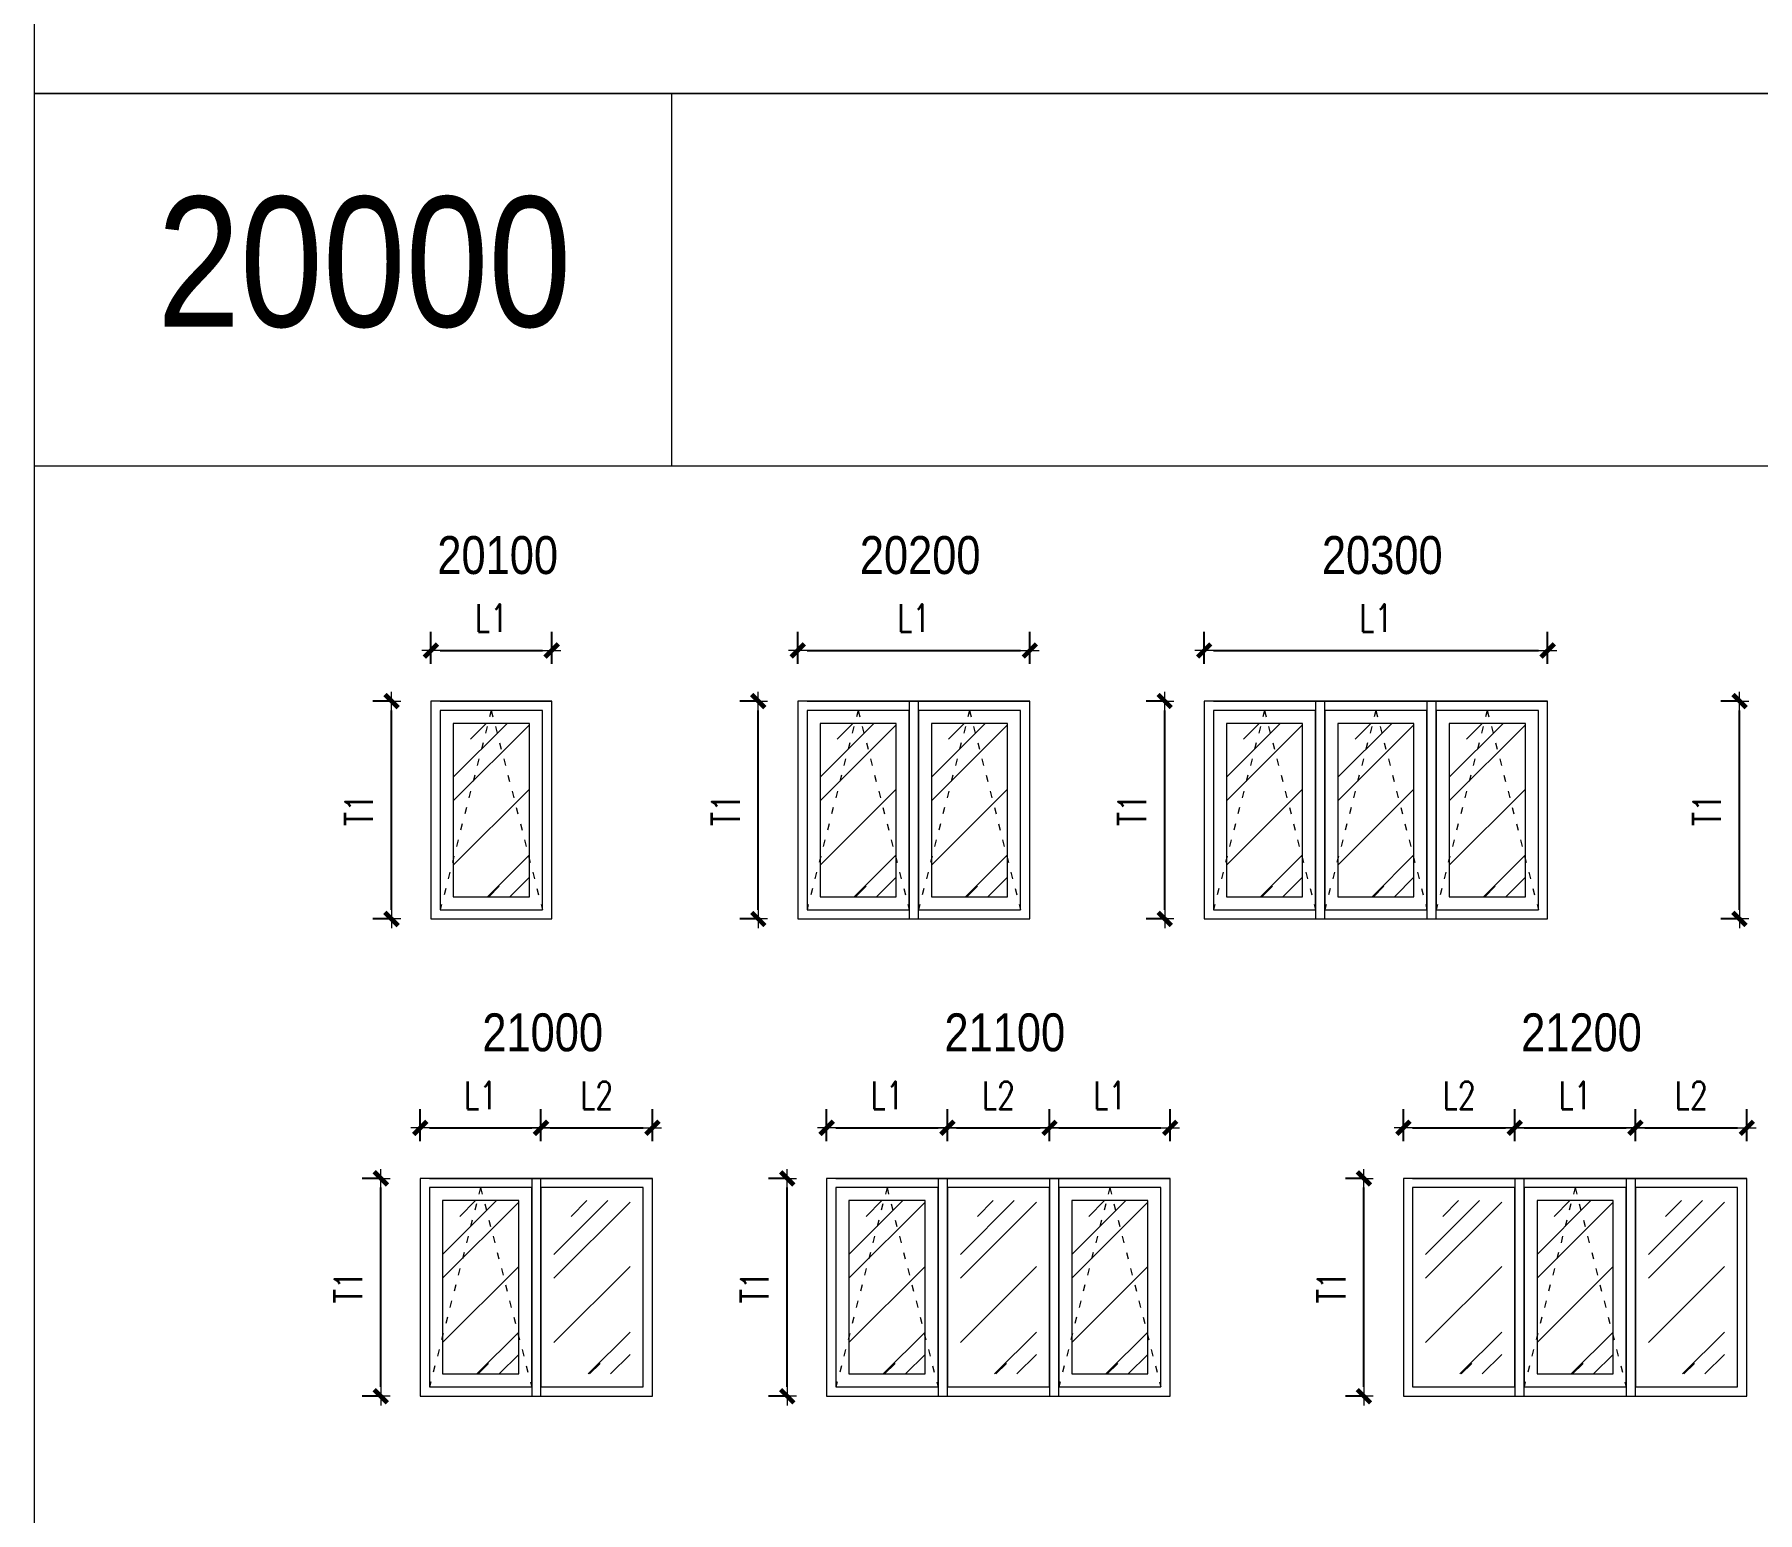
# Model space of a CAD drawing. Header units: centimetres. Extents: x 241563 to 294181, y -34797 to 61752.
# Drawn here: x 247733 to 257013, y 38182 to 46141 of the extents above; entities that cross this region are included whole.
import ezdxf

# ---------------------------------------------------------------- set-up
doc = ezdxf.new("R2010")
doc.units = ezdxf.units.CM
doc.header["$MEASUREMENT"] = 0
doc.linetypes.add('ACAD_ISO03W100', pattern=[30, 12, -18])
doc.layers.add('0.00', color=130, linetype='Continuous', lineweight=0)
doc.styles.add('ISO', font='ARIALN.TTF')
doc.styles.add('TEXT', font='simplex.shx', dxfattribs={"width": 0.75})
doc.dimstyles.new('D100B', dxfattribs={"dimscale": 100, "dimtxt": 1.5, "dimasz": 0.5, "dimexe": 1, "dimexo": 2, "dimgap": 1, "dimtad": 1, "dimdec": 0, "dimzin": 0, "dimdsep": 46, "dimtxsty": 'TEXT', "dimblk1": 'tick', "dimblk2": 'tick', "dimsah": 1, "dimcen": 0, "dimclre": 15, "dimadec": 0, "dimazin": 0, "dimtfac": 1, "dimtdec": 0, "dimtix": 1, "dimtmove": 2, "dimatfit": 3, "dimldrblk": 'tick', "dimfxl": 1, "dimtolj": 1, "dimtzin": 0, "dimarcsym": 0})

# ---------------------------------------------------------------- blocks, each defined once
blk = doc.blocks.new('tick')
for p, q in [((-1, 0), (1, 0)), ((0, 1), (0, -1))]:
    blk.add_line(p, q)
at = {"const_width": 0.5}
blk.add_lwpolyline([(-0.71, -0.71), (0.71, 0.71)], dxfattribs=at)
blk = doc.blocks.new('*D720')
at = {"layer": '0.00', "color": 15, "linetype": 'Continuous', "lineweight": -2, "ltscale": 2, "transparency": 16777216}
for p, q in [((249868.7, 42751.9), (249868.7, 42924.1)), ((250518.7, 42751.9), (250518.7, 42924.1))]:
    blk.add_line(p, q, dxfattribs=at)
at = {"layer": '0.00', "color": 0, "linetype": 'Continuous', "lineweight": -2, "ltscale": 2, "transparency": 16777216}
blk.add_line((249918.7, 42824.1), (250468.7, 42824.1), dxfattribs=at)
at = {"layer": 'Defpoints', "color": 0, "linetype": 'Continuous', "ltscale": 2, "transparency": 16777216}
for p in [(250518.7, 42824.1), (249868.7, 42551.9), (250518.7, 42551.9)]:
    blk.add_point(p, dxfattribs=at)
at = {"layer": '0.00', "color": 0, "linetype": 'Continuous', "lineweight": -2, "ltscale": 2, "transparency": 16777216, "xscale": 50, "yscale": 50, "zscale": 50, "rotation": 180}
blk.add_blockref('tick', (249868.7, 42824.1), dxfattribs=at)
at = {"layer": '0.00', "color": 0, "linetype": 'Continuous', "lineweight": -2, "ltscale": 2, "transparency": 16777216, "xscale": 50, "yscale": 50, "zscale": 50}
blk.add_blockref('tick', (250518.7, 42824.1), dxfattribs=at)
at = {"layer": '0.00', "color": 0, "linetype": 'Continuous', "ltscale": 2, "transparency": 16777216, "insert": (250193.7, 42999.1), "char_height": 150, "attachment_point": 5, "style": 'TEXT'}
blk.add_mtext('\\A1;L1', dxfattribs=at)
blk = doc.blocks.new('*D721')
at = {"layer": '0.00', "color": 15, "linetype": 'Continuous', "lineweight": -2, "ltscale": 2, "transparency": 16777216}
for p, q in [((251843.8, 42751.9), (251843.8, 42924.1)), ((253093.8, 42751.9), (253093.8, 42924.1))]:
    blk.add_line(p, q, dxfattribs=at)
at = {"layer": '0.00', "color": 0, "linetype": 'Continuous', "lineweight": -2, "ltscale": 2, "transparency": 16777216}
blk.add_line((251893.8, 42824.1), (253043.8, 42824.1), dxfattribs=at)
at = {"layer": 'Defpoints', "color": 0, "linetype": 'Continuous', "ltscale": 2, "transparency": 16777216}
for p in [(253093.8, 42824.1), (251843.8, 42551.9), (253093.8, 42551.9)]:
    blk.add_point(p, dxfattribs=at)
at = {"layer": '0.00', "color": 0, "linetype": 'Continuous', "lineweight": -2, "ltscale": 2, "transparency": 16777216, "xscale": 50, "yscale": 50, "zscale": 50, "rotation": 180}
blk.add_blockref('tick', (251843.8, 42824.1), dxfattribs=at)
at = {"layer": '0.00', "color": 0, "linetype": 'Continuous', "lineweight": -2, "ltscale": 2, "transparency": 16777216, "xscale": 50, "yscale": 50, "zscale": 50}
blk.add_blockref('tick', (253093.8, 42824.1), dxfattribs=at)
at = {"layer": '0.00', "color": 0, "linetype": 'Continuous', "ltscale": 2, "transparency": 16777216, "insert": (252468.8, 42999.1), "char_height": 150, "attachment_point": 5, "style": 'TEXT'}
blk.add_mtext('\\A1;L1', dxfattribs=at)
blk = doc.blocks.new('*D722')
at = {"layer": '0.00', "color": 15, "linetype": 'Continuous', "lineweight": -2, "ltscale": 2, "transparency": 16777216}
for p, q in [((254032.5, 42751.9), (254032.5, 42924.1)), ((255882.5, 42751.9), (255882.5, 42924.1))]:
    blk.add_line(p, q, dxfattribs=at)
at = {"layer": '0.00', "color": 0, "linetype": 'Continuous', "lineweight": -2, "ltscale": 2, "transparency": 16777216}
blk.add_line((254082.5, 42824.1), (255832.5, 42824.1), dxfattribs=at)
at = {"layer": 'Defpoints', "color": 0, "linetype": 'Continuous', "ltscale": 2, "transparency": 16777216}
for p in [(255882.5, 42824.1), (254032.5, 42551.9), (255882.5, 42551.9)]:
    blk.add_point(p, dxfattribs=at)
at = {"layer": '0.00', "color": 0, "linetype": 'Continuous', "lineweight": -2, "ltscale": 2, "transparency": 16777216, "xscale": 50, "yscale": 50, "zscale": 50, "rotation": 180}
blk.add_blockref('tick', (254032.5, 42824.1), dxfattribs=at)
at = {"layer": '0.00', "color": 0, "linetype": 'Continuous', "lineweight": -2, "ltscale": 2, "transparency": 16777216, "xscale": 50, "yscale": 50, "zscale": 50}
blk.add_blockref('tick', (255882.5, 42824.1), dxfattribs=at)
at = {"layer": '0.00', "color": 0, "linetype": 'Continuous', "ltscale": 2, "transparency": 16777216, "insert": (254957.5, 42999.1), "char_height": 150, "attachment_point": 5, "style": 'TEXT'}
blk.add_mtext('\\A1;L1', dxfattribs=at)
blk = doc.blocks.new('*D642')
at = {"layer": '0.00', "color": 15, "linetype": 'Continuous', "lineweight": -2, "ltscale": 2, "transparency": 16777216}
for p, q in [((249811, 40181.7), (249811, 40353.9)), ((250461, 40181.7), (250461, 40353.9))]:
    blk.add_line(p, q, dxfattribs=at)
at = {"layer": '0.00', "color": 0, "linetype": 'Continuous', "lineweight": -2, "ltscale": 2, "transparency": 16777216}
blk.add_line((249861, 40253.9), (250411, 40253.9), dxfattribs=at)
at = {"layer": 'Defpoints', "color": 0, "linetype": 'Continuous', "ltscale": 2, "transparency": 16777216}
for p in [(250461, 40253.9), (249811, 39981.7), (250461, 39981.7)]:
    blk.add_point(p, dxfattribs=at)
at = {"layer": '0.00', "color": 0, "linetype": 'Continuous', "lineweight": -2, "ltscale": 2, "transparency": 16777216, "xscale": 50, "yscale": 50, "zscale": 50, "rotation": 180}
blk.add_blockref('tick', (249811, 40253.9), dxfattribs=at)
at = {"layer": '0.00', "color": 0, "linetype": 'Continuous', "lineweight": -2, "ltscale": 2, "transparency": 16777216, "xscale": 50, "yscale": 50, "zscale": 50}
blk.add_blockref('tick', (250461, 40253.9), dxfattribs=at)
at = {"layer": '0.00', "color": 0, "linetype": 'Continuous', "ltscale": 2, "transparency": 16777216, "insert": (250136, 40428.9), "char_height": 150, "attachment_point": 5, "style": 'TEXT'}
blk.add_mtext('\\A1;L1', dxfattribs=at)
blk = doc.blocks.new('*D643')
at = {"layer": '0.00', "color": 15, "linetype": 'Continuous', "lineweight": -2, "ltscale": 2, "transparency": 16777216}
for p, q in [((251999.6, 40181.7), (251999.6, 40353.9)), ((252649.6, 40181.7), (252649.6, 40353.9))]:
    blk.add_line(p, q, dxfattribs=at)
at = {"layer": '0.00', "color": 0, "linetype": 'Continuous', "lineweight": -2, "ltscale": 2, "transparency": 16777216}
blk.add_line((252049.6, 40253.9), (252599.6, 40253.9), dxfattribs=at)
at = {"layer": 'Defpoints', "color": 0, "linetype": 'Continuous', "ltscale": 2, "transparency": 16777216}
for p in [(252649.6, 40253.9), (251999.6, 39981.7), (252649.6, 39981.7)]:
    blk.add_point(p, dxfattribs=at)
at = {"layer": '0.00', "color": 0, "linetype": 'Continuous', "lineweight": -2, "ltscale": 2, "transparency": 16777216, "xscale": 50, "yscale": 50, "zscale": 50, "rotation": 180}
blk.add_blockref('tick', (251999.6, 40253.9), dxfattribs=at)
at = {"layer": '0.00', "color": 0, "linetype": 'Continuous', "lineweight": -2, "ltscale": 2, "transparency": 16777216, "xscale": 50, "yscale": 50, "zscale": 50}
blk.add_blockref('tick', (252649.6, 40253.9), dxfattribs=at)
at = {"layer": '0.00', "color": 0, "linetype": 'Continuous', "ltscale": 2, "transparency": 16777216, "insert": (252324.6, 40428.9), "char_height": 150, "attachment_point": 5, "style": 'TEXT'}
blk.add_mtext('\\A1;L1', dxfattribs=at)
blk = doc.blocks.new('*D644')
at = {"layer": '0.00', "color": 15, "linetype": 'Continuous', "lineweight": -2, "ltscale": 2, "transparency": 16777216}
for p, q in [((255705.3, 40181.7), (255705.3, 40353.9)), ((256355.3, 40181.7), (256355.3, 40353.9))]:
    blk.add_line(p, q, dxfattribs=at)
at = {"layer": '0.00', "color": 0, "linetype": 'Continuous', "lineweight": -2, "ltscale": 2, "transparency": 16777216}
blk.add_line((255755.3, 40253.9), (256305.3, 40253.9), dxfattribs=at)
at = {"layer": 'Defpoints', "color": 0, "linetype": 'Continuous', "ltscale": 2, "transparency": 16777216}
for p in [(256355.3, 40253.9), (255705.3, 39981.7), (256355.3, 39981.7)]:
    blk.add_point(p, dxfattribs=at)
at = {"layer": '0.00', "color": 0, "linetype": 'Continuous', "lineweight": -2, "ltscale": 2, "transparency": 16777216, "xscale": 50, "yscale": 50, "zscale": 50, "rotation": 180}
blk.add_blockref('tick', (255705.3, 40253.9), dxfattribs=at)
at = {"layer": '0.00', "color": 0, "linetype": 'Continuous', "lineweight": -2, "ltscale": 2, "transparency": 16777216, "xscale": 50, "yscale": 50, "zscale": 50}
blk.add_blockref('tick', (256355.3, 40253.9), dxfattribs=at)
at = {"layer": '0.00', "color": 0, "linetype": 'Continuous', "ltscale": 2, "transparency": 16777216, "insert": (256030.3, 40428.9), "char_height": 150, "attachment_point": 5, "style": 'TEXT'}
blk.add_mtext('\\A1;L1', dxfattribs=at)
blk = doc.blocks.new('*D676')
at = {"layer": '0.00', "color": 15, "linetype": 'Continuous', "lineweight": -2, "ltscale": 2, "transparency": 16777216}
for p, q in [((250461, 40181.7), (250461, 40353.9)), ((251061, 40181.7), (251061, 40353.9))]:
    blk.add_line(p, q, dxfattribs=at)
at = {"layer": '0.00', "color": 0, "linetype": 'Continuous', "lineweight": -2, "ltscale": 2, "transparency": 16777216}
blk.add_line((250511, 40253.9), (251011, 40253.9), dxfattribs=at)
at = {"layer": 'Defpoints', "color": 0, "linetype": 'Continuous', "ltscale": 2, "transparency": 16777216}
for p in [(251061, 40253.9), (250461, 39981.7), (251061, 39981.7)]:
    blk.add_point(p, dxfattribs=at)
at = {"layer": '0.00', "color": 0, "linetype": 'Continuous', "lineweight": -2, "ltscale": 2, "transparency": 16777216, "xscale": 50, "yscale": 50, "zscale": 50, "rotation": 180}
blk.add_blockref('tick', (250461, 40253.9), dxfattribs=at)
at = {"layer": '0.00', "color": 0, "linetype": 'Continuous', "lineweight": -2, "ltscale": 2, "transparency": 16777216, "xscale": 50, "yscale": 50, "zscale": 50}
blk.add_blockref('tick', (251061, 40253.9), dxfattribs=at)
at = {"layer": '0.00', "color": 0, "linetype": 'Continuous', "ltscale": 2, "transparency": 16777216, "insert": (250761, 40428.9), "char_height": 150, "attachment_point": 5, "style": 'TEXT'}
blk.add_mtext('\\A1;L2', dxfattribs=at)
blk = doc.blocks.new('*D677')
at = {"layer": '0.00', "color": 15, "linetype": 'Continuous', "lineweight": -2, "ltscale": 2, "transparency": 16777216}
for p, q in [((253199.6, 40181.7), (253199.6, 40353.9)), ((253849.6, 40181.7), (253849.6, 40353.9))]:
    blk.add_line(p, q, dxfattribs=at)
at = {"layer": '0.00', "color": 0, "linetype": 'Continuous', "lineweight": -2, "ltscale": 2, "transparency": 16777216}
blk.add_line((253249.6, 40253.9), (253799.6, 40253.9), dxfattribs=at)
at = {"layer": 'Defpoints', "color": 0, "linetype": 'Continuous', "ltscale": 2, "transparency": 16777216}
for p in [(253849.6, 40253.9), (253199.6, 39981.7), (253849.6, 39981.7)]:
    blk.add_point(p, dxfattribs=at)
at = {"layer": '0.00', "color": 0, "linetype": 'Continuous', "lineweight": -2, "ltscale": 2, "transparency": 16777216, "xscale": 50, "yscale": 50, "zscale": 50, "rotation": 180}
blk.add_blockref('tick', (253199.6, 40253.9), dxfattribs=at)
at = {"layer": '0.00', "color": 0, "linetype": 'Continuous', "lineweight": -2, "ltscale": 2, "transparency": 16777216, "xscale": 50, "yscale": 50, "zscale": 50}
blk.add_blockref('tick', (253849.6, 40253.9), dxfattribs=at)
at = {"layer": '0.00', "color": 0, "linetype": 'Continuous', "ltscale": 2, "transparency": 16777216, "insert": (253524.6, 40428.9), "char_height": 150, "attachment_point": 5, "style": 'TEXT'}
blk.add_mtext('\\A1;L1', dxfattribs=at)
blk = doc.blocks.new('*D678')
at = {"layer": '0.00', "color": 15, "linetype": 'Continuous', "lineweight": -2, "ltscale": 2, "transparency": 16777216}
for p, q in [((252649.6, 40181.7), (252649.6, 40353.9)), ((253199.6, 40181.7), (253199.6, 40353.9))]:
    blk.add_line(p, q, dxfattribs=at)
at = {"layer": '0.00', "color": 0, "linetype": 'Continuous', "lineweight": -2, "ltscale": 2, "transparency": 16777216}
blk.add_line((252699.6, 40253.9), (253149.6, 40253.9), dxfattribs=at)
at = {"layer": 'Defpoints', "color": 0, "linetype": 'Continuous', "ltscale": 2, "transparency": 16777216}
for p in [(253199.6, 40253.9), (252649.6, 39981.7), (253199.6, 39981.7)]:
    blk.add_point(p, dxfattribs=at)
at = {"layer": '0.00', "color": 0, "linetype": 'Continuous', "lineweight": -2, "ltscale": 2, "transparency": 16777216, "xscale": 50, "yscale": 50, "zscale": 50, "rotation": 180}
blk.add_blockref('tick', (252649.6, 40253.9), dxfattribs=at)
at = {"layer": '0.00', "color": 0, "linetype": 'Continuous', "lineweight": -2, "ltscale": 2, "transparency": 16777216, "xscale": 50, "yscale": 50, "zscale": 50}
blk.add_blockref('tick', (253199.6, 40253.9), dxfattribs=at)
at = {"layer": '0.00', "color": 0, "linetype": 'Continuous', "ltscale": 2, "transparency": 16777216, "insert": (252924.6, 40428.9), "char_height": 150, "attachment_point": 5, "style": 'TEXT'}
blk.add_mtext('\\A1;L2', dxfattribs=at)
blk = doc.blocks.new('*D679')
at = {"layer": '0.00', "color": 15, "linetype": 'Continuous', "lineweight": -2, "ltscale": 2, "transparency": 16777216}
for p, q in [((255105.3, 40181.7), (255105.3, 40353.9)), ((255705.3, 40181.7), (255705.3, 40353.9))]:
    blk.add_line(p, q, dxfattribs=at)
at = {"layer": '0.00', "color": 0, "linetype": 'Continuous', "lineweight": -2, "ltscale": 2, "transparency": 16777216}
blk.add_line((255155.3, 40253.9), (255655.3, 40253.9), dxfattribs=at)
at = {"layer": 'Defpoints', "color": 0, "linetype": 'Continuous', "ltscale": 2, "transparency": 16777216}
for p in [(255705.3, 40253.9), (255105.3, 39981.7), (255705.3, 39981.7)]:
    blk.add_point(p, dxfattribs=at)
at = {"layer": '0.00', "color": 0, "linetype": 'Continuous', "lineweight": -2, "ltscale": 2, "transparency": 16777216, "xscale": 50, "yscale": 50, "zscale": 50, "rotation": 180}
blk.add_blockref('tick', (255105.3, 40253.9), dxfattribs=at)
at = {"layer": '0.00', "color": 0, "linetype": 'Continuous', "lineweight": -2, "ltscale": 2, "transparency": 16777216, "xscale": 50, "yscale": 50, "zscale": 50}
blk.add_blockref('tick', (255705.3, 40253.9), dxfattribs=at)
at = {"layer": '0.00', "color": 0, "linetype": 'Continuous', "ltscale": 2, "transparency": 16777216, "insert": (255405.3, 40428.9), "char_height": 150, "attachment_point": 5, "style": 'TEXT'}
blk.add_mtext('\\A1;L2', dxfattribs=at)
blk = doc.blocks.new('*D680')
at = {"layer": '0.00', "color": 15, "linetype": 'Continuous', "lineweight": -2, "ltscale": 2, "transparency": 16777216}
for p, q in [((256355.3, 40181.7), (256355.3, 40353.9)), ((256955.3, 40181.7), (256955.3, 40353.9))]:
    blk.add_line(p, q, dxfattribs=at)
at = {"layer": '0.00', "color": 0, "linetype": 'Continuous', "lineweight": -2, "ltscale": 2, "transparency": 16777216}
blk.add_line((256405.3, 40253.9), (256905.3, 40253.9), dxfattribs=at)
at = {"layer": 'Defpoints', "color": 0, "linetype": 'Continuous', "ltscale": 2, "transparency": 16777216}
for p in [(256955.3, 40253.9), (256355.3, 39981.7), (256955.3, 39981.7)]:
    blk.add_point(p, dxfattribs=at)
at = {"layer": '0.00', "color": 0, "linetype": 'Continuous', "lineweight": -2, "ltscale": 2, "transparency": 16777216, "xscale": 50, "yscale": 50, "zscale": 50, "rotation": 180}
blk.add_blockref('tick', (256355.3, 40253.9), dxfattribs=at)
at = {"layer": '0.00', "color": 0, "linetype": 'Continuous', "lineweight": -2, "ltscale": 2, "transparency": 16777216, "xscale": 50, "yscale": 50, "zscale": 50}
blk.add_blockref('tick', (256955.3, 40253.9), dxfattribs=at)
at = {"layer": '0.00', "color": 0, "linetype": 'Continuous', "ltscale": 2, "transparency": 16777216, "insert": (256655.3, 40428.9), "char_height": 150, "attachment_point": 5, "style": 'TEXT'}
blk.add_mtext('\\A1;L2', dxfattribs=at)
blk = doc.blocks.new('*D693')
at = {"layer": '0.00', "color": 15, "linetype": 'Continuous', "lineweight": -2, "ltscale": 2, "transparency": 16777216}
for p, q in [((249668.7, 42551.9), (249556.3, 42551.9)), ((249668.7, 41378.5), (249556.3, 41378.5))]:
    blk.add_line(p, q, dxfattribs=at)
at = {"layer": '0.00', "color": 0, "linetype": 'Continuous', "lineweight": -2, "ltscale": 2, "transparency": 16777216}
blk.add_line((249656.3, 41428.5), (249656.3, 42501.9), dxfattribs=at)
at = {"layer": 'Defpoints', "color": 0, "linetype": 'Continuous', "ltscale": 2, "transparency": 16777216}
for p in [(249656.3, 42551.9), (249868.7, 42551.9), (249868.7, 41378.5)]:
    blk.add_point(p, dxfattribs=at)
at = {"layer": '0.00', "color": 0, "linetype": 'Continuous', "lineweight": -2, "ltscale": 2, "transparency": 16777216, "xscale": 50, "yscale": 50, "zscale": 50}
for p, rotation in [((249656.3, 42551.9), 90), ((249656.3, 41378.5), 270)]:
    blk.add_blockref('tick', p, dxfattribs=dict(at, rotation=rotation))
at = {"layer": '0.00', "color": 0, "linetype": 'Continuous', "ltscale": 2, "transparency": 16777216, "insert": (249481.3, 41965.2), "char_height": 150, "attachment_point": 5, "rotation": 90, "style": 'TEXT'}
blk.add_mtext('\\A1;T1', dxfattribs=at)
blk = doc.blocks.new('*D694')
at = {"layer": '0.00', "color": 15, "linetype": 'Continuous', "lineweight": -2, "ltscale": 2, "transparency": 16777216}
for p, q in [((251643.8, 42551.9), (251531.5, 42551.9)), ((251643.8, 41378.5), (251531.5, 41378.5))]:
    blk.add_line(p, q, dxfattribs=at)
at = {"layer": '0.00', "color": 0, "linetype": 'Continuous', "lineweight": -2, "ltscale": 2, "transparency": 16777216}
blk.add_line((251631.5, 41428.5), (251631.5, 42501.9), dxfattribs=at)
at = {"layer": 'Defpoints', "color": 0, "linetype": 'Continuous', "ltscale": 2, "transparency": 16777216}
for p in [(251631.5, 42551.9), (251843.8, 42551.9), (251843.8, 41378.5)]:
    blk.add_point(p, dxfattribs=at)
at = {"layer": '0.00', "color": 0, "linetype": 'Continuous', "lineweight": -2, "ltscale": 2, "transparency": 16777216, "xscale": 50, "yscale": 50, "zscale": 50}
for p, rotation in [((251631.5, 42551.9), 90), ((251631.5, 41378.5), 270)]:
    blk.add_blockref('tick', p, dxfattribs=dict(at, rotation=rotation))
at = {"layer": '0.00', "color": 0, "linetype": 'Continuous', "ltscale": 2, "transparency": 16777216, "insert": (251456.5, 41965.2), "char_height": 150, "attachment_point": 5, "rotation": 90, "style": 'TEXT'}
blk.add_mtext('\\A1;T1', dxfattribs=at)
blk = doc.blocks.new('*D695')
at = {"layer": '0.00', "color": 15, "linetype": 'Continuous', "lineweight": -2, "ltscale": 2, "transparency": 16777216}
for p, q in [((253832.5, 42551.9), (253720.1, 42551.9)), ((253832.5, 41378.5), (253720.1, 41378.5))]:
    blk.add_line(p, q, dxfattribs=at)
at = {"layer": '0.00', "color": 0, "linetype": 'Continuous', "lineweight": -2, "ltscale": 2, "transparency": 16777216}
blk.add_line((253820.1, 41428.5), (253820.1, 42501.9), dxfattribs=at)
at = {"layer": 'Defpoints', "color": 0, "linetype": 'Continuous', "ltscale": 2, "transparency": 16777216}
for p in [(253820.1, 42551.9), (254032.5, 42551.9), (254032.5, 41378.5)]:
    blk.add_point(p, dxfattribs=at)
at = {"layer": '0.00', "color": 0, "linetype": 'Continuous', "lineweight": -2, "ltscale": 2, "transparency": 16777216, "xscale": 50, "yscale": 50, "zscale": 50}
for p, rotation in [((253820.1, 42551.9), 90), ((253820.1, 41378.5), 270)]:
    blk.add_blockref('tick', p, dxfattribs=dict(at, rotation=rotation))
at = {"layer": '0.00', "color": 0, "linetype": 'Continuous', "ltscale": 2, "transparency": 16777216, "insert": (253645.1, 41965.2), "char_height": 150, "attachment_point": 5, "rotation": 90, "style": 'TEXT'}
blk.add_mtext('\\A1;T1', dxfattribs=at)
blk = doc.blocks.new('*D696')
at = {"layer": '0.00', "color": 15, "linetype": 'Continuous', "lineweight": -2, "ltscale": 2, "transparency": 16777216}
for p, q in [((256927.9, 42551.9), (256815.5, 42551.9)), ((256927.9, 41378.5), (256815.5, 41378.5))]:
    blk.add_line(p, q, dxfattribs=at)
at = {"layer": '0.00', "color": 0, "linetype": 'Continuous', "lineweight": -2, "ltscale": 2, "transparency": 16777216}
blk.add_line((256915.5, 41428.5), (256915.5, 42501.9), dxfattribs=at)
at = {"layer": 'Defpoints', "color": 0, "linetype": 'Continuous', "ltscale": 2, "transparency": 16777216}
for p in [(256915.5, 42551.9), (257127.9, 42551.9), (257127.9, 41378.5)]:
    blk.add_point(p, dxfattribs=at)
at = {"layer": '0.00', "color": 0, "linetype": 'Continuous', "lineweight": -2, "ltscale": 2, "transparency": 16777216, "xscale": 50, "yscale": 50, "zscale": 50}
for p, rotation in [((256915.5, 42551.9), 90), ((256915.5, 41378.5), 270)]:
    blk.add_blockref('tick', p, dxfattribs=dict(at, rotation=rotation))
at = {"layer": '0.00', "color": 0, "linetype": 'Continuous', "ltscale": 2, "transparency": 16777216, "insert": (256740.5, 41965.2), "char_height": 150, "attachment_point": 5, "rotation": 90, "style": 'TEXT'}
blk.add_mtext('\\A1;T1', dxfattribs=at)
blk = doc.blocks.new('*D706')
at = {"layer": '0.00', "color": 15, "linetype": 'Continuous', "lineweight": -2, "ltscale": 2, "transparency": 16777216}
for p, q in [((254905.3, 39981.7), (254792.9, 39981.7)), ((254905.3, 38808.3), (254792.9, 38808.3))]:
    blk.add_line(p, q, dxfattribs=at)
at = {"layer": '0.00', "color": 0, "linetype": 'Continuous', "lineweight": -2, "ltscale": 2, "transparency": 16777216}
blk.add_line((254892.9, 38858.3), (254892.9, 39931.7), dxfattribs=at)
at = {"layer": 'Defpoints', "color": 0, "linetype": 'Continuous', "ltscale": 2, "transparency": 16777216}
for p in [(254892.9, 39981.7), (255105.3, 39981.7), (255105.3, 38808.3)]:
    blk.add_point(p, dxfattribs=at)
at = {"layer": '0.00', "color": 0, "linetype": 'Continuous', "lineweight": -2, "ltscale": 2, "transparency": 16777216, "xscale": 50, "yscale": 50, "zscale": 50}
for p, rotation in [((254892.9, 39981.7), 90), ((254892.9, 38808.3), 270)]:
    blk.add_blockref('tick', p, dxfattribs=dict(at, rotation=rotation))
at = {"layer": '0.00', "color": 0, "linetype": 'Continuous', "ltscale": 2, "transparency": 16777216, "insert": (254717.9, 39395), "char_height": 150, "attachment_point": 5, "rotation": 90, "style": 'TEXT'}
blk.add_mtext('\\A1;T1', dxfattribs=at)
blk = doc.blocks.new('*D707')
at = {"layer": '0.00', "color": 15, "linetype": 'Continuous', "lineweight": -2, "ltscale": 2, "transparency": 16777216}
for p, q in [((251799.6, 39981.7), (251687.3, 39981.7)), ((251799.6, 38808.3), (251687.3, 38808.3))]:
    blk.add_line(p, q, dxfattribs=at)
at = {"layer": '0.00', "color": 0, "linetype": 'Continuous', "lineweight": -2, "ltscale": 2, "transparency": 16777216}
blk.add_line((251787.3, 38858.3), (251787.3, 39931.7), dxfattribs=at)
at = {"layer": 'Defpoints', "color": 0, "linetype": 'Continuous', "ltscale": 2, "transparency": 16777216}
for p in [(251787.3, 39981.7), (251999.6, 39981.7), (251999.6, 38808.3)]:
    blk.add_point(p, dxfattribs=at)
at = {"layer": '0.00', "color": 0, "linetype": 'Continuous', "lineweight": -2, "ltscale": 2, "transparency": 16777216, "xscale": 50, "yscale": 50, "zscale": 50}
for p, rotation in [((251787.3, 39981.7), 90), ((251787.3, 38808.3), 270)]:
    blk.add_blockref('tick', p, dxfattribs=dict(at, rotation=rotation))
at = {"layer": '0.00', "color": 0, "linetype": 'Continuous', "ltscale": 2, "transparency": 16777216, "insert": (251612.3, 39395), "char_height": 150, "attachment_point": 5, "rotation": 90, "style": 'TEXT'}
blk.add_mtext('\\A1;T1', dxfattribs=at)
blk = doc.blocks.new('*D708')
at = {"layer": '0.00', "color": 15, "linetype": 'Continuous', "lineweight": -2, "ltscale": 2, "transparency": 16777216}
for p, q in [((249611, 39981.7), (249498.6, 39981.7)), ((249611, 38808.3), (249498.6, 38808.3))]:
    blk.add_line(p, q, dxfattribs=at)
at = {"layer": '0.00', "color": 0, "linetype": 'Continuous', "lineweight": -2, "ltscale": 2, "transparency": 16777216}
blk.add_line((249598.6, 38858.3), (249598.6, 39931.7), dxfattribs=at)
at = {"layer": 'Defpoints', "color": 0, "linetype": 'Continuous', "ltscale": 2, "transparency": 16777216}
for p in [(249598.6, 39981.7), (249811, 39981.7), (249811, 38808.3)]:
    blk.add_point(p, dxfattribs=at)
at = {"layer": '0.00', "color": 0, "linetype": 'Continuous', "lineweight": -2, "ltscale": 2, "transparency": 16777216, "xscale": 50, "yscale": 50, "zscale": 50}
for p, rotation in [((249598.6, 39981.7), 90), ((249598.6, 38808.3), 270)]:
    blk.add_blockref('tick', p, dxfattribs=dict(at, rotation=rotation))
at = {"layer": '0.00', "color": 0, "linetype": 'Continuous', "ltscale": 2, "transparency": 16777216, "insert": (249423.6, 39395), "char_height": 150, "attachment_point": 5, "rotation": 90, "style": 'TEXT'}
blk.add_mtext('\\A1;T1', dxfattribs=at)

msp = doc.modelspace()

# ---------------------------------------------------------------- hatches: boundary and pattern name
at = {"layer": '0.00', "linetype": 'Continuous', "ltscale": 2}
h = msp.add_hatch(dxfattribs=at)
h.set_pattern_fill('AR-RROOF', color=4, scale=500, angle=45)
h.set_pattern_definition([(45, (-5312.56, 23593.9), (424.2641, 1131.37085), [7500, -1000, 2500, -500]), (45, (-5019.1, 24240.9), (-823.7794, 116.6726), [1500, -165, 3000, -375]), (45, (-5436.3, 24071.2), (1601.59686, 2075.3584), [4000, -700, 2000, -500])])
h.paths.add_polyline_path([(250398.7, 42431.9), (249988.7, 42431.9), (249988.7, 41498.5), (250398.7, 41498.5)])
h = msp.add_hatch(dxfattribs=at)
h.set_pattern_fill('AR-RROOF', color=4, scale=500, angle=45)
h.set_pattern_definition([(45, (-3337.4, 23593.9), (424.2641, 1131.37085), [7500, -1000, 2500, -500]), (45, (-3043.94, 24240.9), (-823.7794, 116.6726), [1500, -165, 3000, -375]), (45, (-3461.13, 24071.2), (1601.59686, 2075.3584), [4000, -700, 2000, -500])])
h.paths.add_polyline_path([(252373.8, 42431.9), (251963.8, 42431.9), (251963.8, 41498.5), (252373.8, 41498.5)])
h = msp.add_hatch(dxfattribs=at)
h.set_pattern_fill('AR-RROOF', color=4, scale=500, angle=45)
h.set_pattern_definition([(45, (-2737.4, 23593.9), (424.2641, 1131.37085), [7500, -1000, 2500, -500]), (45, (-2443.94, 24240.9), (-823.7794, 116.6726), [1500, -165, 3000, -375]), (45, (-2861.13, 24071.2), (1601.59686, 2075.3584), [4000, -700, 2000, -500])])
h.paths.add_polyline_path([(252973.8, 42431.9), (252563.8, 42431.9), (252563.8, 41498.5), (252973.8, 41498.5)])
h = msp.add_hatch(dxfattribs=at)
h.set_pattern_fill('AR-RROOF', color=4, scale=500, angle=45)
h.set_pattern_definition([(45, (-1148.76, 23593.9), (424.2641, 1131.37085), [7500, -1000, 2500, -500]), (45, (-855.3, 24240.9), (-823.7794, 116.6726), [1500, -165, 3000, -375]), (45, (-1272.5, 24071.2), (1601.59686, 2075.3584), [4000, -700, 2000, -500])])
h.paths.add_polyline_path([(254562.5, 42431.9), (254152.5, 42431.9), (254152.5, 41498.5), (254562.5, 41498.5)])
h = msp.add_hatch(dxfattribs=at)
h.set_pattern_fill('AR-RROOF', color=4, scale=500, angle=45)
h.set_pattern_definition([(45, (-548.76, 23593.9), (424.2641, 1131.37085), [7500, -1000, 2500, -500]), (45, (-255.3, 24240.9), (-823.7794, 116.6726), [1500, -165, 3000, -375]), (45, (-672.5, 24071.2), (1601.59686, 2075.3584), [4000, -700, 2000, -500])])
h.paths.add_polyline_path([(255162.5, 42431.9), (254752.5, 42431.9), (254752.5, 41498.5), (255162.5, 41498.5)])
h = msp.add_hatch(dxfattribs=at)
h.set_pattern_fill('AR-RROOF', color=4, scale=500, angle=45)
h.set_pattern_definition([(45, (51.24, 23593.9), (424.2641, 1131.37085), [7500, -1000, 2500, -500]), (45, (344.7, 24240.9), (-823.7794, 116.6726), [1500, -165, 3000, -375]), (45, (-72.5, 24071.2), (1601.59686, 2075.3584), [4000, -700, 2000, -500])])
h.paths.add_polyline_path([(255762.5, 42431.9), (255352.5, 42431.9), (255352.5, 41498.5), (255762.5, 41498.5)])
h = msp.add_hatch(dxfattribs=at)
h.set_pattern_fill('AR-RROOF', color=4, scale=500, angle=45)
h.set_pattern_definition([(45, (-5370.23, 21023.67), (424.2641, 1131.37085), [7500, -1000, 2500, -500]), (45, (-5076.8, 21670.7), (-823.7794, 116.6726), [1500, -165, 3000, -375]), (45, (-5493.97, 21500.96), (1601.59686, 2075.3584), [4000, -700, 2000, -500])])
h.paths.add_polyline_path([(250341, 39861.7), (249931, 39861.7), (249931, 38928.3), (250341, 38928.3)])
h = msp.add_hatch(dxfattribs=at)
h.set_pattern_fill('AR-RROOF', color=4, scale=500, angle=45)
h.set_pattern_definition([(45, (-4770.23, 21023.67), (424.2641, 1131.37085), [7500, -1000, 2500, -500]), (45, (-4476.8, 21670.7), (-823.7794, 116.6726), [1500, -165, 3000, -375]), (45, (-4893.97, 21500.96), (1601.59686, 2075.3584), [4000, -700, 2000, -500])])
h.paths.add_polyline_path([(250941, 39861.7), (250531, 39861.7), (250531, 38928.3), (250941, 38928.3)])
h = msp.add_hatch(dxfattribs=at)
h.set_pattern_fill('AR-RROOF', color=4, scale=500, angle=45)
h.set_pattern_definition([(45, (-3181.6, 21023.67), (424.2641, 1131.37085), [7500, -1000, 2500, -500]), (45, (-2888.15, 21670.7), (-823.7794, 116.6726), [1500, -165, 3000, -375]), (45, (-3305.34, 21500.96), (1601.59686, 2075.3584), [4000, -700, 2000, -500])])
h.paths.add_polyline_path([(252529.6, 39861.7), (252119.6, 39861.7), (252119.6, 38928.3), (252529.6, 38928.3)])
h = msp.add_hatch(dxfattribs=at)
h.set_pattern_fill('AR-RROOF', color=4, scale=500, angle=45)
h.set_pattern_definition([(45, (-2581.6, 21023.67), (424.2641, 1131.37085), [7500, -1000, 2500, -500]), (45, (-2288.15, 21670.7), (-823.7794, 116.6726), [1500, -165, 3000, -375]), (45, (-2705.34, 21500.96), (1601.59686, 2075.3584), [4000, -700, 2000, -500])])
h.paths.add_polyline_path([(253129.6, 39861.7), (252719.6, 39861.7), (252719.6, 38928.3), (253129.6, 38928.3)])
h = msp.add_hatch(dxfattribs=at)
h.set_pattern_fill('AR-RROOF', color=4, scale=500, angle=45)
h.set_pattern_definition([(45, (-1981.6, 21023.67), (424.2641, 1131.37085), [7500, -1000, 2500, -500]), (45, (-1688.15, 21670.7), (-823.7794, 116.6726), [1500, -165, 3000, -375]), (45, (-2105.34, 21500.96), (1601.59686, 2075.3584), [4000, -700, 2000, -500])])
h.paths.add_polyline_path([(253729.6, 39861.7), (253319.6, 39861.7), (253319.6, 38928.3), (253729.6, 38928.3)])
h = msp.add_hatch(dxfattribs=at)
h.set_pattern_fill('AR-RROOF', color=4, scale=500, angle=45)
h.set_pattern_definition([(45, (-75.9, 21023.67), (424.2641, 1131.37085), [7500, -1000, 2500, -500]), (45, (217.54, 21670.7), (-823.7794, 116.6726), [1500, -165, 3000, -375]), (45, (-199.65, 21500.96), (1601.59686, 2075.3584), [4000, -700, 2000, -500])])
h.paths.add_polyline_path([(255635.3, 39861.7), (255225.3, 39861.7), (255225.3, 38928.3), (255635.3, 38928.3)])
h = msp.add_hatch(dxfattribs=at)
h.set_pattern_fill('AR-RROOF', color=4, scale=500, angle=45)
h.set_pattern_definition([(45, (524.1, 21023.67), (424.2641, 1131.37085), [7500, -1000, 2500, -500]), (45, (817.54, 21670.7), (-823.7794, 116.6726), [1500, -165, 3000, -375]), (45, (400.35, 21500.96), (1601.59686, 2075.3584), [4000, -700, 2000, -500])])
h.paths.add_polyline_path([(256235.3, 39861.7), (255825.3, 39861.7), (255825.3, 38928.3), (256235.3, 38928.3)])
h = msp.add_hatch(dxfattribs=at)
h.set_pattern_fill('AR-RROOF', color=4, scale=500, angle=45)
h.set_pattern_definition([(45, (1124.1, 21023.67), (424.2641, 1131.37085), [7500, -1000, 2500, -500]), (45, (1417.54, 21670.7), (-823.7794, 116.6726), [1500, -165, 3000, -375]), (45, (1000.35, 21500.96), (1601.59686, 2075.3584), [4000, -700, 2000, -500])])
h.paths.add_polyline_path([(256835.3, 39861.7), (256425.3, 39861.7), (256425.3, 38928.3), (256835.3, 38928.3)])

# ---------------------------------------------------------------- linework, layer by layer
at = {"layer": '0.00', "color": 40, "linetype": 'Continuous', "ltscale": 2, "true_color": 0xf8d731}
for p, q in [((249918.7, 42551.9), (250518.7, 42551.9)), ((251893.8, 42551.9), (252493.8, 42551.9)), ((252493.8, 42551.9), (253093.8, 42551.9)), ((254082.5, 42551.9), (254682.5, 42551.9)), ((254682.5, 42551.9), (255282.5, 42551.9)), ((255282.5, 42551.9), (255882.5, 42551.9)), ((249861, 39981.7), (250461, 39981.7)), ((250461, 39981.7), (251061, 39981.7)), ((252049.6, 39981.7), (252649.6, 39981.7)), ((252649.6, 39981.7), (253249.6, 39981.7)), ((253249.6, 39981.7), (253849.6, 39981.7)), ((255155.3, 39981.7), (255755.3, 39981.7)), ((255755.3, 39981.7), (256355.3, 39981.7)), ((256355.3, 39981.7), (256955.3, 39981.7))]:
    msp.add_line(p, q, dxfattribs=at)
for points in [[(247733.3, 61752.2), (288740.3, 61752.2), (288740.3, 45822.8), (247733.3, 45822.8)], [(250518.7, 42551.9), (249868.7, 42551.9), (249868.7, 41378.5), (250518.7, 41378.5)], [(250468.7, 42501.9), (249918.7, 42501.9), (249918.7, 41428.5), (250468.7, 41428.5)], [(252493.8, 42551.9), (251843.8, 42551.9), (251843.8, 41378.5), (252493.8, 41378.5)], [(252443.8, 42501.9), (251893.8, 42501.9), (251893.8, 41428.5), (252443.8, 41428.5)], [(253093.8, 42551.9), (252443.8, 42551.9), (252443.8, 41378.5), (253093.8, 41378.5)], [(253043.8, 42501.9), (252493.8, 42501.9), (252493.8, 41428.5), (253043.8, 41428.5)], [(254682.5, 42551.9), (254032.5, 42551.9), (254032.5, 41378.5), (254682.5, 41378.5)], [(254632.5, 42501.9), (254082.5, 42501.9), (254082.5, 41428.5), (254632.5, 41428.5)], [(255282.5, 42551.9), (254632.5, 42551.9), (254632.5, 41378.5), (255282.5, 41378.5)], [(255232.5, 42501.9), (254682.5, 42501.9), (254682.5, 41428.5), (255232.5, 41428.5)], [(255882.5, 42551.9), (255232.5, 42551.9), (255232.5, 41378.5), (255882.5, 41378.5)], [(255832.5, 42501.9), (255282.5, 42501.9), (255282.5, 41428.5), (255832.5, 41428.5)], [(250398.7, 42431.9), (249988.7, 42431.9), (249988.7, 41498.5), (250398.7, 41498.5)], [(252373.8, 42431.9), (251963.8, 42431.9), (251963.8, 41498.5), (252373.8, 41498.5)], [(252973.8, 42431.9), (252563.8, 42431.9), (252563.8, 41498.5), (252973.8, 41498.5)], [(254562.5, 42431.9), (254152.5, 42431.9), (254152.5, 41498.5), (254562.5, 41498.5)], [(255162.5, 42431.9), (254752.5, 42431.9), (254752.5, 41498.5), (255162.5, 41498.5)], [(255762.5, 42431.9), (255352.5, 42431.9), (255352.5, 41498.5), (255762.5, 41498.5)], [(250461, 39981.7), (249811, 39981.7), (249811, 38808.3), (250461, 38808.3)], [(250411, 39931.7), (249861, 39931.7), (249861, 38858.3), (250411, 38858.3)], [(251061, 39981.7), (250411, 39981.7), (250411, 38808.3), (251061, 38808.3)], [(251011, 39931.7), (250461, 39931.7), (250461, 38858.3), (251011, 38858.3)], [(252649.6, 39981.7), (251999.6, 39981.7), (251999.6, 38808.3), (252649.6, 38808.3)], [(252599.6, 39931.7), (252049.6, 39931.7), (252049.6, 38858.3), (252599.6, 38858.3)], [(253249.6, 39981.7), (252599.6, 39981.7), (252599.6, 38808.3), (253249.6, 38808.3)], [(253199.6, 39931.7), (252649.6, 39931.7), (252649.6, 38858.3), (253199.6, 38858.3)], [(253849.6, 39981.7), (253199.6, 39981.7), (253199.6, 38808.3), (253849.6, 38808.3)], [(253799.6, 39931.7), (253249.6, 39931.7), (253249.6, 38858.3), (253799.6, 38858.3)], [(255755.3, 39981.7), (255105.3, 39981.7), (255105.3, 38808.3), (255755.3, 38808.3)], [(255705.3, 39931.7), (255155.3, 39931.7), (255155.3, 38858.3), (255705.3, 38858.3)], [(256355.3, 39981.7), (255705.3, 39981.7), (255705.3, 38808.3), (256355.3, 38808.3)], [(256305.3, 39931.7), (255755.3, 39931.7), (255755.3, 38858.3), (256305.3, 38858.3)], [(256955.3, 39981.7), (256305.3, 39981.7), (256305.3, 38808.3), (256955.3, 38808.3)], [(256905.3, 39931.7), (256355.3, 39931.7), (256355.3, 38858.3), (256905.3, 38858.3)], [(250341, 39861.7), (249931, 39861.7), (249931, 38928.3), (250341, 38928.3)], [(252529.6, 39861.7), (252119.6, 39861.7), (252119.6, 38928.3), (252529.6, 38928.3)], [(253729.6, 39861.7), (253319.6, 39861.7), (253319.6, 38928.3), (253729.6, 38928.3)], [(256235.3, 39861.7), (255825.3, 39861.7), (255825.3, 38928.3), (256235.3, 38928.3)]]:
    msp.add_lwpolyline(points, close=True, dxfattribs=at)
at = {"layer": '0.00', "color": 6, "linetype": 'Continuous', "ltscale": 2}
for points in [[(247733.3, 45822.8), (274707.4, 45822.8), (274707.4, 23609.2), (247733.3, 23609.2)], [(247733.3, 45822.8), (274707.4, 45822.8), (274707.4, 43817.3), (247733.3, 43817.3)], [(247733.3, 45822.8), (251163.3, 45822.8), (251163.3, 43817.3), (247733.3, 43817.3)]]:
    msp.add_lwpolyline(points, close=True, dxfattribs=at)
at = {"layer": '0.00', "color": 40, "linetype": 'ACAD_ISO03W100', "ltscale": 3, "true_color": 0xf8d731}
for points in [[(250193.7, 42501.9), (249918.7, 41428.5)], [(250193.7, 42501.9), (250468.7, 41428.5)], [(252168.8, 42501.9), (251893.8, 41428.5)], [(252168.8, 42501.9), (252443.8, 41428.5)], [(252768.8, 42501.9), (252493.8, 41428.5)], [(252768.8, 42501.9), (253043.8, 41428.5)], [(254357.5, 42501.9), (254082.5, 41428.5)], [(254357.5, 42501.9), (254632.5, 41428.5)], [(254957.5, 42501.9), (254682.5, 41428.5)], [(254957.5, 42501.9), (255232.5, 41428.5)], [(255557.5, 42501.9), (255282.5, 41428.5)], [(255557.5, 42501.9), (255832.5, 41428.5)], [(250136, 39931.7), (249861, 38858.3)], [(250136, 39931.7), (250411, 38858.3)], [(252324.6, 39931.7), (252049.6, 38858.3)], [(252324.6, 39931.7), (252599.6, 38858.3)], [(253524.6, 39931.7), (253249.6, 38858.3)], [(253524.6, 39931.7), (253799.6, 38858.3)], [(256030.3, 39931.7), (255755.3, 38858.3)], [(256030.3, 39931.7), (256305.3, 38858.3)]]:
    msp.add_lwpolyline(points, dxfattribs=at)

# ---------------------------------------------------------------- texts
at = {"layer": '0.00', "color": 6, "linetype": 'Continuous', "insert": (248394.6, 45267.8), "char_height": 700, "width": 604.134, "attachment_point": 1, "style": 'ISO'}
msp.add_mtext('20000', dxfattribs=at)
at = {"layer": '0.00', "color": 40, "linetype": 'Continuous', "true_color": 0xf8d731, "char_height": 204.1, "width": 604.134, "attachment_point": 1, "style": 'ISO'}
for s, insert in [('20100', (249903, 43440.2)), ('20200', (252178.1, 43440.2)), ('20300', (254666.8, 43440.2)), ('21000', (250145.3, 40870)), ('21100', (252633.9, 40870)), ('21200', (255739.6, 40870))]:
    msp.add_mtext(s, dxfattribs=dict(at, insert=insert))

# ---------------------------------------------------------------- dimensions: what is measured, and where the dimension line sits
at = {"layer": '0.00', "color": 6, "linetype": 'Continuous', "ltscale": 2}
for base, p1, p2, text, picture, middle in [((250518.7, 42824.1), (249868.7, 42551.9), (250518.7, 42551.9), 'L1', '*D720', (250193.7, 42999.1)), ((253093.8, 42824.1), (251843.8, 42551.9), (253093.8, 42551.9), 'L1', '*D721', (252468.8, 42999.1)), ((255882.5, 42824.1), (254032.5, 42551.9), (255882.5, 42551.9), 'L1', '*D722', (254957.5, 42999.1)), ((250461, 40253.9), (249811, 39981.7), (250461, 39981.7), 'L1', '*D642', (250136, 40428.9)), ((251061, 40253.9), (250461, 39981.7), (251061, 39981.7), 'L2', '*D676', (250761, 40428.9)), ((252649.6, 40253.9), (251999.6, 39981.7), (252649.6, 39981.7), 'L1', '*D643', (252324.6, 40428.9)), ((253199.6, 40253.9), (252649.6, 39981.7), (253199.6, 39981.7), 'L2', '*D678', (252924.6, 40428.9)), ((253849.6, 40253.9), (253199.6, 39981.7), (253849.6, 39981.7), 'L1', '*D677', (253524.6, 40428.9)), ((255705.3, 40253.9), (255105.3, 39981.7), (255705.3, 39981.7), 'L2', '*D679', (255405.3, 40428.9)), ((256355.3, 40253.9), (255705.3, 39981.7), (256355.3, 39981.7), 'L1', '*D644', (256030.3, 40428.9)), ((256955.3, 40253.9), (256355.3, 39981.7), (256955.3, 39981.7), 'L2', '*D680', (256655.3, 40428.9))]:
    dim = msp.add_linear_dim(base=base, p1=p1, p2=p2, text=text, dimstyle='D100B', dxfattribs=at)
    dim.commit()
    dim.dimension.update_dxf_attribs({"geometry": picture, "text_midpoint": middle})
for base, p1, p2, picture, middle in [((249656.3, 42551.9), (249868.7, 41378.5), (249868.7, 42551.9), '*D693', (249481.3, 41965.2)), ((251631.5, 42551.9), (251843.8, 41378.5), (251843.8, 42551.9), '*D694', (251456.5, 41965.2)), ((253820.1, 42551.9), (254032.5, 41378.5), (254032.5, 42551.9), '*D695', (253645.1, 41965.2)), ((256915.5, 42551.9), (257127.9, 41378.5), (257127.9, 42551.9), '*D696', (256740.5, 41965.2)), ((249598.6, 39981.7), (249811, 38808.3), (249811, 39981.7), '*D708', (249423.6, 39395)), ((251787.3, 39981.7), (251999.6, 38808.3), (251999.6, 39981.7), '*D707', (251612.3, 39395)), ((254892.9, 39981.7), (255105.3, 38808.3), (255105.3, 39981.7), '*D706', (254717.9, 39395))]:
    dim = msp.add_linear_dim(base=base, p1=p1, p2=p2, angle=90, text='T1', dimstyle='D100B', dxfattribs=at)
    dim.commit()
    dim.dimension.update_dxf_attribs({"geometry": picture, "text_midpoint": middle})

doc.saveas('drawing.dxf')
